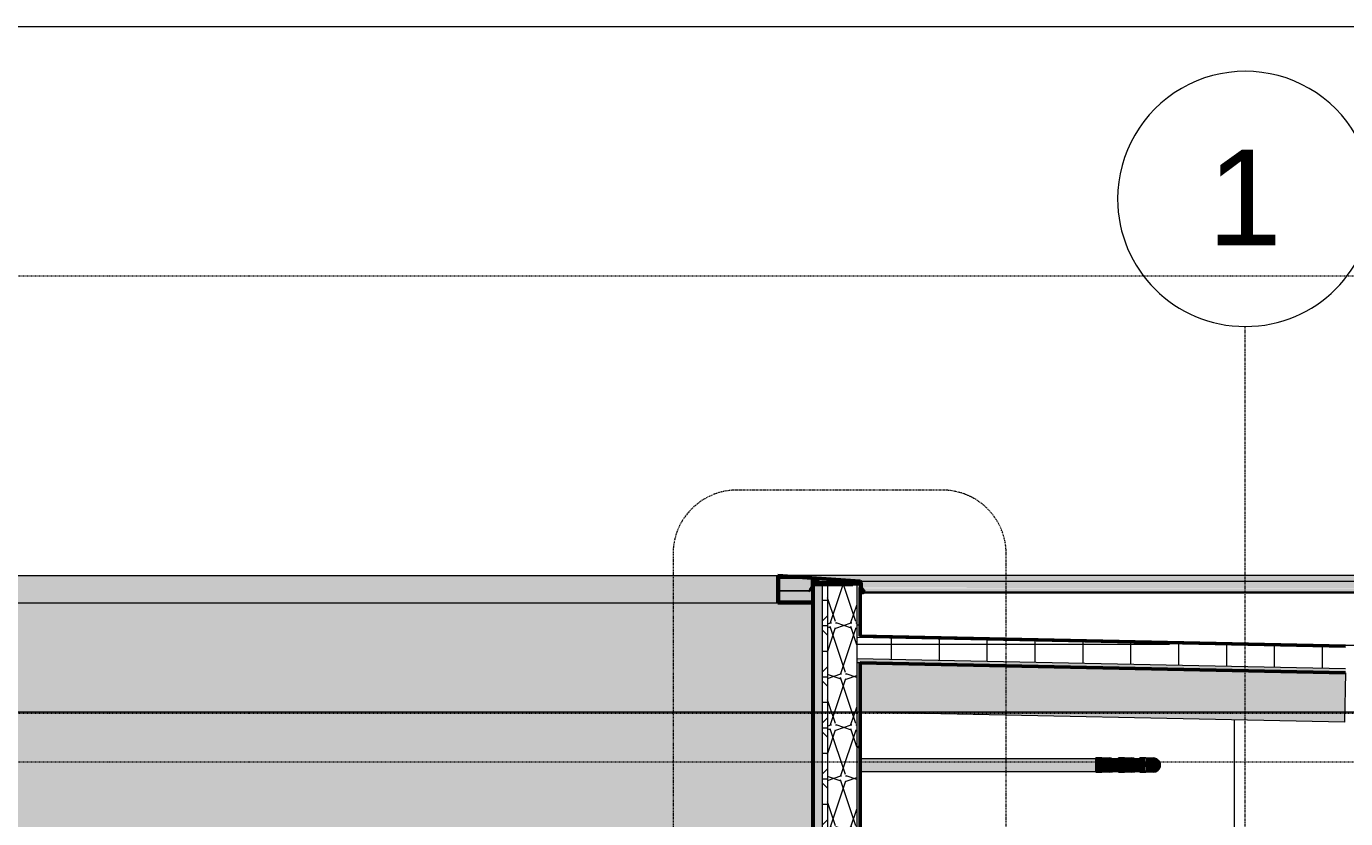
# Model space of a CAD drawing. Header units: inches. Extents: x 1814 to 6957, y -360 to 681.
# Drawn here: x 3252.2 to 3500.2, y 377.9 to 527 of the extents above; entities that cross this region are included whole.
import ezdxf

# ---------------------------------------------------------------- set-up
doc = ezdxf.new("R2010")
doc.units = ezdxf.units.IN
doc.header["$MEASUREMENT"] = 0
for name, pattern in [('Aligning Line 1_8_', [0.25, 0.125, -0.125]), ('Dash Dot 3_16_', [0.3124999999999999, 0.1874999999999999, -0.06249999999999999, 0, -0.06249999999999999]), ('Grid Line 1_2_', [0.8749999999999999, 0.4999999999999999, -0.125, 0.125, -0.125])]:
    doc.linetypes.add(name, pattern=pattern)
for name, color, linetype, lineweight in [('0-1', 7, 'Continuous', 5), ('0-5', 250, 'Continuous', 9), ('A-ANNO-SYMB-1', 150, 'Dash Dot 3_16_', 9), ('A-FLOR', 192, 'Continuous', 13), ('A-FLOR-7', 192, 'Continuous', 5), ('A-FLOR-8', 192, 'Continuous', 50), ('A-FLOR-LEVL-1', 51, 'Grid Line 1_2_', 9), ('A-FLOR-MCUT', 51, 'Continuous', 13), ('A-FLOR-PATT-2', 8, 'Continuous', 9), ('A-ROOF', 132, 'Continuous', 13), ('A-WALL', 113, 'Continuous', 13), ('A-WALL-4', 113, 'Continuous', 5), ('A-WALL-6', 113, 'Continuous', 50), ('A-WALL-PATT-2', 251, 'Continuous', 9), ('A-WALL-PATT-4', 111, 'Continuous', 9), ('G-ANNO-SYMB', 111, 'Aligning Line 1_8_', 9), ('G-ANNO-SYMB-1', 191, 'Aligning Line 1_8_', 9), ('G-ANNO-SYMB-2', 147, 'Aligning Line 1_8_', 9), ('P-PIPE-1', 8, 'Continuous', 5), ('P-PIPE-2', 252, 'Continuous', 9), ('P-PIPE-3', 250, 'Continuous', 9), ('P-PIPE-4', 94, 'Continuous', 9), ('S-BEAM-1', 41, 'Continuous', 9), ('S-BEAM-2', 250, 'Continuous', 9), ('S-GRID-1', 1, 'Grid Line 1_2_', 9), ('S-GRID-IDEN', 1, 'Continuous', 9)]:
    doc.layers.add(name, color=color, linetype=linetype, lineweight=lineweight)
doc.styles.add('Arial_1', font='arial.ttf', dxfattribs={"height": 17.99999999999998})

# ---------------------------------------------------------------- blocks, each defined once
blk = doc.blocks.new('CTR - 2nd Phase_rvt-1-SECTION _ CENTER LOOKING WEST')
at = {"layer": 'A-FLOR-LEVL-1'}
blk.add_line((1814.206384803018, 397.999999999766), (4168.714459160598, 397.9999999997416), dxfattribs=at)
at = {"layer": 'G-ANNO-SYMB-1'}
for p, q in [((1910.882202717673, 526.9530956232815), (4071.986202717673, 526.9530956232815)), ((1910.882202717674, 388.5918981307708), (4071.986202717675, 388.5918981307708))]:
    blk.add_line(p, q, dxfattribs=at)
blk = doc.blocks.new('Elbow - PVC - Sch 40 - Standard-2079255-SECTION _ CENTER LOOKING WEST')
at = {"layer": 'P-PIPE-2'}
for points in [[(3461.96029440664, 119.999999999963), (3462.624749999876, 119.999999999963), (3462.624749999876, 121.343999999963), (3461.468749999875, 121.3437777092368), (3461.468749999875, 119.999999999963)], [(3462.624749999876, 118.6559999999631), (3462.624749999876, 119.999999999963), (3461.468749999875, 119.999999999963), (3461.468749999875, 118.6559999999631)], [(3462.646847086788, 119.999999999963), (3462.761001835838, 120.4907890784236), (3462.852963081167, 120.6940261038833), (3463.160310697226, 121.0352656151309), (3463.381257603408, 121.1874999999632), (3463.551394840224, 121.2982043104955), (3463.573206910975, 121.3373714399631), (3462.624749999876, 121.2982043104955), (3462.640826632502, 120.094774115142)], [(3462.624749999876, 118.6559999999631), (3463.406249999885, 118.6888839977191), (3463.425088233726, 118.7102393027742), (3463.572735935477, 118.7346889135498), (3463.244546740225, 118.9000977956409), (3462.948495764973, 119.1814732785704), (3462.803649645933, 119.4062499999632), (3462.695397284358, 119.6926523839062), (3462.646432620734, 119.9934754668283), (3462.624749999876, 118.9713639793994), (3462.624749999876, 118.6984198777888)]]:
    blk.add_hatch(color=256, dxfattribs=at).paths.add_polyline_path(points, flags=0)
h = blk.add_hatch(color=256, dxfattribs=at)
h.paths.add_polyline_path([(3463.999999999875, 118.6559999999631), (3464.347852796492, 118.7017956894295), (3464.69402610378, 118.8529630812426), (3465.035265615034, 119.1603106973018), (3465.187499999885, 119.3848833554666), (3465.303536918594, 119.6926523839017), (3465.34037616252, 120.0275257774617), (3465.298204310408, 120.3478527965805), (3465.147036918604, 120.6940261038574), (3464.839689302544, 121.0352656151166), (3464.593749999885, 121.1963503539009), (3464.307347615944, 121.3035369186799), (3463.890931483861, 121.3296408574216), (3463.652147203258, 121.2982043104955), (3463.305871381138, 121.1469582562855), (3462.964505181997, 120.8393905998258), (3462.803505757987, 120.5934026237307), (3462.696463081157, 120.3073476160202), (3462.657289055667, 119.9902086491361), (3462.701795689343, 119.6521472033449), (3462.852963081167, 119.3059738960442), (3463.160310697226, 118.9647343847945), (3463.406249999885, 118.8036496460173), (3463.692652383826, 118.6964630812431)], flags=0)
h.paths.add_polyline_path([(3463.999999999885, 118.8124999999633), (3463.692652383826, 118.852963081247), (3463.304528498747, 119.049648486048), (3463.100267360409, 119.2385606973116), (3462.971594832889, 119.4062499999632), (3462.852963081167, 119.6926523839062), (3462.824977248856, 120.094774115142), (3462.852963081167, 120.3073476160202), (3462.971594832893, 120.5937499999629), (3463.160310697226, 120.8396893026222), (3463.524707196863, 121.0774717445046), (3463.821029925307, 121.1639381426494), (3463.999999999885, 121.1874999999632), (3464.307347615944, 121.1470369186791), (3464.700641487722, 120.9463844435532), (3464.839689302542, 120.8396893026205), (3465.028405166879, 120.5937499999609), (3465.163938142562, 120.178970074625), (3465.187499999885, 119.9999999999617), (3465.147036918604, 119.6926523839011), (3464.95035151379, 119.3045284988133), (3464.839689302544, 119.1603106973018), (3464.593749999886, 118.9715948329672), (3464.175702717673, 118.8356317015905), (3464.043467412791, 118.8182225934337)], flags=0)
at = {"layer": 'P-PIPE-3'}
for p, q in [((3462.624749999876, 121.343999999963), (3461.468749999875, 121.343999999963)), ((3461.468749999875, 119.999999999963), (3461.468749999875, 121.343999999963)), ((3461.468749999875, 118.655999999963), (3461.468749999875, 119.999999999963)), ((3461.468749999875, 118.6559999999631), (3462.624749999876, 118.6559999999631))]:
    blk.add_line(p, q, dxfattribs=at)
at = {"layer": 'P-PIPE-3', "flags": 128}
for points in [[(3462.624749999876, 121.343999999963), (3462.679745331715, 121.343999999963), (3462.734652682757, 121.343999999963), (3462.78938421295, 121.343999999963), (3462.843852363522, 121.343999999963), (3462.897969997051, 121.343999999963), (3462.951650536869, 121.343999999963), (3463.004808105563, 121.343999999963), (3463.057357662363, 121.343999999963), (3463.109215139187, 121.343999999963), (3463.160297575136, 121.343999999963), (3463.210523249208, 121.343999999963), (3463.259811811039, 121.343999999963), (3463.308084409445, 121.343999999963), (3463.355263818567, 121.343999999963), (3463.401274561412, 121.343999999963), (3463.44604303061, 121.343999999963), (3463.489497606157, 121.343999999963), (3463.531568770004, 121.343999999963), (3463.572189217264, 121.343999999963), (3463.611293963885, 121.343999999963), (3463.648820450615, 121.343999999963), (3463.684708643082, 121.343999999963), (3463.718901127831, 121.343999999963), (3463.751343204181, 121.343999999963), (3463.781982971732, 121.343999999963), (3463.810771413392, 121.343999999963), (3463.837662473794, 121.343999999963), (3463.862613132978, 121.343999999963), (3463.885583475213, 121.343999999963), (3463.906536752852, 121.343999999963), (3463.925439445119, 121.343999999963), (3463.942261311739, 121.343999999963), (3463.956975441313, 121.343999999963), (3463.969558294375, 121.343999999963), (3463.979989741042, 121.343999999963), (3463.988253093226, 121.343999999963), (3463.994335131326, 121.343999999963), (3463.998226125378, 121.343999999963), (3463.999919850622, 121.343999999963)], [(3463.999999999875, 121.343999999963), (3464.053745665022, 121.3429249433152), (3464.10740534857, 121.3397014932336), (3464.160893206471, 121.3343348065505), (3464.214123669566, 121.3268334688199), (3464.267011580464, 121.3172094805815), (3464.319472329794, 121.3054782381641), (3464.371421991546, 121.2916585090526), (3464.422777457344, 121.2757724018656), (3464.473456569397, 121.257845330986), (3464.523378251938, 121.2379059759026), (3464.572462640925, 121.2159862353304), (3464.620631211804, 121.1921211761781), (3464.667806905138, 121.1663489774496), (3464.713914249881, 121.1387108691651), (3464.758879484119, 121.1092510664015), (3464.802630673066, 121.0780166985596), (3464.845097824156, 121.0450577339641), (3464.886212999005, 121.0104268999283), (3464.925910422104, 120.9741795983985), (3464.964126586044, 120.9363738173256), (3465.000800353117, 120.8970700378938), (3465.035873053116, 120.8563311377658), (3465.069288577205, 120.8142222904919), (3465.100993467672, 120.7708108612442), (3465.130937003457, 120.7261662990497), (3465.15907128129, 120.6803600256836), (3465.185351292329, 120.6334653214125), (3465.20973499416, 120.5855572077587), (3465.232183378065, 120.5367123274848), (3465.252660531415, 120.4870088219795), (3465.271133695135, 120.4365262062486), (3465.287573316104, 120.3853452417082), (3465.301953094434, 120.3335478069834), (3465.314250025548, 120.2812167669209), (3465.32444443698, 120.2284358400207), (3465.332520019845, 120.175289464507), (3465.338463854934, 120.1218626632432), (3465.342266433379, 120.0682409077136), (3465.343921671864, 120.0145099812892), (3465.343999999875, 119.999999999963)], [(3465.343999999875, 119.999999999963), (3465.342924943228, 119.9462543348159), (3465.339701493146, 119.8925946512683), (3465.334334806463, 119.8391067933663), (3465.326833468732, 119.7858763302734), (3465.317209480495, 119.7329884193742), (3465.305478238077, 119.6805276700446), (3465.291658508966, 119.6285780082926), (3465.275772401778, 119.5772225424947), (3465.257845330898, 119.5265434304414), (3465.237905975815, 119.4766217479), (3465.215986235243, 119.4275373589141), (3465.19212117609, 119.3793687880353), (3465.166348977362, 119.332193094701), (3465.138710869078, 119.2860857499575), (3465.109251066314, 119.2411205157198), (3465.078016698472, 119.1973693267719), (3465.045057733877, 119.1549021756818), (3465.010426899841, 119.1137870008335), (3464.974179598311, 119.0740895777346), (3464.936373817238, 119.035873413794), (3464.897070037806, 118.9991996467221), (3464.856331137678, 118.9641269467229), (3464.814222290404, 118.9307114226337), (3464.770810861157, 118.8990065321666), (3464.726166298963, 118.8690629963812), (3464.680360025596, 118.8409287185476), (3464.633465321326, 118.8146487075094), (3464.585557207672, 118.7902650056776), (3464.536712327398, 118.7678166217738), (3464.487008821892, 118.747339468423), (3464.436526206161, 118.7288663047029), (3464.385345241621, 118.7124266837343), (3464.333547806896, 118.698046905404), (3464.281216766834, 118.68574997429), (3464.228435839933, 118.6755555628583), (3464.17528946442, 118.667479979993), (3464.121862663156, 118.6615361449046), (3464.068240907627, 118.6577335664599), (3464.014509981202, 118.6560783279738), (3463.999999999875, 118.6559999999631)], [(3463.999999999875, 118.6559999999631), (3463.998899946561, 118.6559999999631), (3463.995601546469, 118.6559999999631), (3463.990110076334, 118.6559999999631), (3463.982434321337, 118.6559999999631), (3463.972586561051, 118.6559999999631), (3463.960582549791, 118.6559999999631), (3463.946441491412, 118.6559999999631), (3463.930186008594, 118.6559999999631), (3463.911842106639, 118.6559999999631), (3463.891439131878, 118.6559999999631), (3463.869009724719, 118.6559999999631), (3463.844589767428, 118.6559999999631), (3463.818218326727, 118.6559999999631), (3463.789937591297, 118.6559999999631), (3463.75979280428, 118.6559999999631), (3463.727832190906, 118.6559999999631), (3463.694106881338, 118.6559999999631), (3463.658670828876, 118.6559999999631), (3463.621580723647, 118.6559999999631), (3463.582895901905, 118.6559999999631), (3463.542678251114, 118.6559999999631), (3463.500992110935, 118.6559999999631), (3463.4579041703, 118.6559999999631), (3463.413483360722, 118.6559999999631), (3463.36780074602, 118.6559999999631), (3463.320929408635, 118.6559999999631), (3463.272944332706, 118.6559999999631), (3463.223922284118, 118.6559999999631), (3463.173941687692, 118.6559999999631), (3463.123082501719, 118.6559999999631), (3463.07142609005, 118.6559999999631), (3463.019055091922, 118.6559999999631), (3462.96605328976, 118.6559999999631), (3462.912505475143, 118.6559999999631), (3462.858497313149, 118.6559999999631), (3462.804115205318, 118.6559999999631), (3462.74944615142, 118.6559999999631), (3462.694577610281, 118.6559999999631), (3462.63959735986, 118.6559999999631), (3462.624749999876, 118.6559999999631)]]:
    blk.add_lwpolyline(points, dxfattribs=at)
at = {"layer": 'P-PIPE-3'}
for radius, start, end in [(1.343999999999994, 359.9999999999991, 180.0000000000006), (1.343999999999596, 180, 359.9999999999984)]:
    blk.add_arc((3463.999999999875, 119.999999999963), radius, start, end, dxfattribs=at)
blk = doc.blocks.new('Dimension Lumber - 2x10-V17-SECTION _ CENTER LOOKING WEST')
at = {"layer": 'S-BEAM-1'}
blk.add_hatch(color=256, dxfattribs=at).paths.add_polyline_path([(3499.972191935569, 396.0906013553507), (3500.164858462122, 405.3385946300815), (3408.923736679417, 407.2394513338928), (3408.923736679418, 397.9874441731876), (3497.942952717674, 396.1328771723901)], flags=0)
at = {"layer": 'S-BEAM-2'}
for p, q in [((3500.164858462122, 405.3385946300862), (3499.972191935565, 396.0906013553512)), ((3499.972191935565, 396.0906013553512), (3408.923736679419, 397.987444173188))]:
    blk.add_line(p, q, dxfattribs=at)
blk = doc.blocks.new('CTR - 1st Phase - Common Walls_rvt-1-SECTION _ CENTER LOOKING WEST')
at = {"layer": 'P-PIPE-1'}
for points in [[(3430.408452717673, 387.9999999999631), (3453.226109312754, 387.9999999999631), (3453.226109312754, 389.1874999999636), (3408.923736679417, 389.1470369186815), (3408.923736679417, 387.9999999999631), (3426.187546467673, 387.9999999999631)], [(3408.923736679417, 386.8124999999633), (3453.226109312754, 386.8529630812474), (3453.226109312754, 387.9999999999631), (3408.923736679417, 387.9999999999631), (3408.923736679417, 386.8143969517582)], [(3456.372475957273, 386.812499999963), (3457.468749999874, 386.8529630812474), (3457.436941191362, 387.9999999999631), (3457.101359312755, 387.9999999999631), (3457.013464747498, 387.550511526455), (3456.904396231484, 387.3059738960695), (3456.597048615423, 386.9647343848102), (3456.37258927014, 386.8125469356897)], [(3460.615116644393, 386.8124999999633), (3461.468749999875, 386.8529630812474), (3461.468749999875, 387.9999999999631), (3461.343999999875, 387.9999999999631), (3461.256105434617, 387.5505115264543), (3461.147036918602, 387.3059738960688), (3460.839689302542, 386.9647343848092), (3460.61520487748, 386.812536547305)]]:
    blk.add_hatch(color=256, dxfattribs=at).paths.add_polyline_path(points, flags=0)
h = blk.add_hatch(color=256, dxfattribs=at)
h.paths.add_polyline_path([(3457.468749999874, 387.9999999999631), (3457.468749999874, 389.1874999999632), (3456.451385416661, 389.1470369186815), (3456.792624927915, 388.8396893026223), (3456.953709666697, 388.593749999963), (3457.060913694325, 388.3072149724845), (3457.101359312755, 387.9999999999631), (3457.436941191362, 387.9999999999631)], flags=0)
h.paths.add_polyline_path([(3454.725342355671, 388.8908486796293), (3454.977127978731, 389.1266401188469), (3454.72895414577, 388.8942634264992)], flags=0)
h = blk.add_hatch(color=256, dxfattribs=at)
h.paths.add_polyline_path([(3461.468749999875, 387.9999999999631), (3461.468749999875, 389.1874999999636), (3460.694026103781, 389.1470369186815), (3461.035265615035, 388.8396893026226), (3461.196350353816, 388.593749999963), (3461.303536918593, 388.3073476160227), (3461.343999999875, 387.9999999999631)], flags=0)
h.paths.add_polyline_path([(3458.624749999874, 387.9999999999631), (3458.646847086787, 387.9999999999631), (3458.624749999874, 388.1398858773469)], flags=0)
h.paths.add_polyline_path([(3458.646847086787, 387.9999999999631), (3458.655999999874, 387.9999999999631), (3458.655999999874, 388.0579426275585)], flags=0)
h.paths.add_polyline_path([(3458.967983042789, 388.8908486796293), (3459.21976866585, 389.1266401188469), (3458.97159483289, 388.8942634265002)], flags=0)
at = {"layer": 'P-PIPE-2'}
for points in [[(3455.757915739708, 386.8125732549584), (3456.065132327195, 386.8531392870183), (3456.429359312755, 387.0316381697691), (3456.679069338824, 387.2672021851383), (3456.785850208863, 387.4064569683286), (3456.921297455441, 387.8210299252909), (3456.944859312764, 387.9999999999631), (3456.880792274885, 388.3643326081664), (3456.707710826669, 388.6954715011115), (3456.596821692134, 388.8398634269851), (3456.350770483566, 389.0285455146053), (3456.064250133229, 389.1470970569605), (3455.713891899839, 389.1817774064863), (3455.358887641689, 389.1092920992336), (3455.085359312754, 388.968361830138), (3454.917410842757, 388.839351549157), (3454.728792155125, 388.5933589199467), (3454.610199995826, 388.3064179092357), (3454.58659500862, 387.8728797693431), (3454.610582364555, 387.6922021017735), (3454.729303722574, 387.405794422601), (3454.917670010106, 387.1603106973042), (3455.164543869325, 386.9712077269659), (3455.57838923816, 386.8360618572771), (3455.757349665371, 386.8125732791968)], [(3460.000477536709, 386.8125628688782), (3460.307699498798, 386.8531088358949), (3460.671999999874, 387.0316381697694), (3460.921710025944, 387.267202185138), (3461.028460439452, 387.4063834397624), (3461.16393814256, 387.8210299252926), (3461.187499999884, 387.9999999999631), (3461.123432962004, 388.3643326081657), (3460.950351513789, 388.6954715011101), (3460.839525544029, 388.8398149589482), (3460.593484730775, 389.0285150450189), (3460.306969761801, 389.147086664122), (3459.954796467673, 389.1815488420467), (3459.601528328808, 389.1092920992343), (3459.327999999874, 388.968361830139), (3459.160051529876, 388.8393515491563), (3458.971432842243, 388.5933589199467), (3458.852851072849, 388.3064968283912), (3458.829235695739, 387.8728797693427), (3458.853223051674, 387.6922021017732), (3458.971944409694, 387.4057944226007), (3459.160310697225, 387.1603106973039), (3459.407184556444, 386.9712077269655), (3459.692652383826, 386.8529630812474), (3459.999991720295, 386.8125628896798)], [(3463.999999999886, 386.8124999999633), (3464.307347615945, 386.852963081244), (3464.671999999876, 387.0316381697697), (3464.921710025946, 387.267202185138), (3465.02840516688, 387.4062499999642), (3465.163938142562, 387.8210299252902), (3465.187499999885, 387.9999999999603), (3465.123432962006, 388.3643326081664), (3464.95035151379, 388.6954715011115), (3464.839689302545, 388.8396893026209), (3464.593749999885, 389.0284051669565), (3464.175702717673, 389.1643682983325), (3463.956532586959, 389.1817774064866), (3463.60152832881, 389.1092920992339), (3463.327999999876, 388.9683618301393), (3463.060675928014, 388.7098427433669), (3462.971432842245, 388.5933589199467), (3462.852963081167, 388.3073476160203), (3462.82923569574, 387.8728797693434), (3462.853223051676, 387.6922021017735), (3462.971944409696, 387.4057944226007), (3463.160310697227, 387.1603106973042), (3463.407184556447, 386.9712077269652), (3463.692652383827, 386.8529630812474)]]:
    blk.add_hatch(color=256, dxfattribs=at).paths.add_polyline_path(points, flags=0)
at = {"layer": 'A-FLOR-LEVL-1'}
blk.add_line((1814.206384803018, 397.9999999997659), (4168.714459160598, 397.9999999997415), dxfattribs=at)
at = {"layer": 'G-ANNO-SYMB-2'}
for p, q in [((1910.882202717673, 526.9530956232813), (4071.986202717674, 526.9530956232813)), ((1910.882202717673, 526.9530956232815), (4071.986202717674, 526.9530956232815)), ((1910.956384803029, 526.9530956232861), (4071.964459160598, 526.9530956232861)), ((1910.882202717673, 479.9999999999998), (4071.986202717674, 479.9999999999998))]:
    blk.add_line(p, q, dxfattribs=at)
at = {"layer": 'P-PIPE-3'}
for p, q in [((3453.226109312754, 389.1874999999636), (3408.923736679418, 389.1874999999636)), ((3408.923736679418, 386.8124999999633), (3453.226109312754, 386.8124999999633)), ((3457.468749999874, 389.1874999999632), (3456.372475957274, 389.1874999999632)), ((3456.372475957273, 386.812499999963), (3457.468749999874, 386.812499999963)), ((3461.468749999875, 389.1874999999636), (3460.615116644392, 389.1874999999636)), ((3460.615116644393, 386.8124999999633), (3461.468749999875, 386.8124999999633))]:
    blk.add_line(p, q, dxfattribs=at)
at = {"layer": 'P-PIPE-4'}
for centre, radius, start, end in [((3455.757359312765, 387.9999999999615), 1.187499999999545, 0, 180), ((3455.757359312765, 387.9999999999615), 1.1875, 180, 0), ((3459.999999999884, 387.9999999999616), 1.1875, 0, 180), ((3459.999999999884, 387.9999999999616), 1.187499999999545, 180, 0), ((3463.999999999886, 387.9999999999616), 1.1875, 0, 180), ((3463.999999999886, 387.9999999999616), 1.187499999999545, 180, 0)]:
    blk.add_arc(centre, radius, start, end, dxfattribs=at)
at = {"layer": '0-5'}
for name, p in [('Dimension Lumber - 2x10-V17-SECTION _ CENTER LOOKING WEST', (0, 0)), ('Elbow - PVC - Sch 40 - Standard-2079255-SECTION _ CENTER LOOKING WEST', (-8.242640687121137, 268.0000000000001)), ('Elbow - PVC - Sch 40 - Standard-2079255-SECTION _ CENTER LOOKING WEST', (-4.000000000001818, 268.0000000000001)), ('Elbow - PVC - Sch 40 - Standard-2079255-SECTION _ CENTER LOOKING WEST', (0, 267.9999999999999))]:
    blk.add_blockref(name, p, dxfattribs=at)
blk = doc.blocks.new('CTR - 1st Phase -Stairs _ Elevators_rvt-1-SECTION _ CENTER LOOKING WEST')
at = {"layer": 'A-FLOR-LEVL-1'}
blk.add_line((1814.206384803018, 397.9999999997659), (4168.714459160598, 397.9999999997415), dxfattribs=at)
at = {"layer": 'G-ANNO-SYMB-2'}
blk.add_line((1910.956384803029, 526.9530956232861), (4071.964459160598, 526.9530956232861), dxfattribs=at)
blk = doc.blocks.new('Basic Wall _ EXT - FIBER CEMENT - SMALL - ___-2145932-SECTION _ CENTER LOOKING WEST')
at = {"layer": 'A-WALL'}
h = blk.add_hatch(color=256, dxfattribs=at)
h.paths.add_polyline_path([(3399.928651001029, 418.5387564382257), (3400.044830429418, 418.5387564382257), (3400.044830429418, 418.6174965956729), (3393.563509258089, 418.6174965956729), (3393.563509258044, 423.5790253750888), (3408.993968448039, 422.4837115975494), (3409.04758347451, 422.405909432474), (3409.06690898509, 422.3545258243984), (3409.072885540418, 421.4394537719995), (3409.145649142608, 421.4394571804567), (3409.103341393437, 422.4660916649274), (3409.025645168353, 422.5502920159624), (3408.918164089236, 422.6032249392696), (3393.484769100642, 423.6633598175063), (3393.484769100642, 418.5387564382257), (3399.586780228438, 418.5387564382257)], flags=0)
h.paths.add_polyline_path([(3409.348575353951, 420.415429572805), (3409.584356567765, 420.5260609181329), (3409.657767744971, 420.5719520894736), (3409.18556900021, 421.3039310445216), (3409.119402026264, 421.261246809063), (3409.539662933975, 420.5909811719397), (3409.35692117481, 420.4267039740189), (3409.350654934696, 420.4182388863703)], flags=0)
h.paths.add_polyline_path([(3409.348575353951, 420.415429572805), (3409.226180325719, 420.5275111452032), (3408.987906365977, 420.6428280785427), (3408.987906365977, 420.5553511702152), (3409.334600015836, 420.4182389883972)], flags=0)
h.paths.add_polyline_path([(3409.353882919967, 420.5909811719397), (3409.42106843384, 420.6320435530264), (3409.031894205835, 421.2612468091752), (3408.982664929695, 421.1983612306429), (3409.35058123357, 420.5963833305905)], flags=0)
h.paths.add_polyline_path([(3399.586780228438, 420.7941464301211), (3399.961834296726, 421.4753881862274), (3399.928651001029, 421.4959321649663), (3399.519831967313, 420.8355945028162)], flags=0)
h.paths.add_polyline_path([(3408.923736679417, 421.393675057416), (3408.998570586892, 421.3936784157045), (3408.959874476272, 421.9221608324237), (3408.870781934467, 422.0281185597154), (3408.668034452474, 422.0787401573575), (3407.577441465337, 422.0787401573575), (3407.577441465335, 421.9999999998506), (3408.923736679417, 421.9999999998506), (3408.923736679417, 421.4394534921106)], flags=0)
h.paths.add_polyline_path([(3401.43208554171, 422.0411138085732), (3401.538832523562, 421.9999999998506), (3401.55957067986, 422.0558783027012), (3401.458573512343, 422.0441814719455)], flags=0)
h.paths.add_polyline_path([(3399.966090271919, 421.6275297957884), (3400.044830429413, 421.6275297957884), (3400.048736679417, 422.8679948151389), (3400.158870964184, 423.0155701361841), (3400.327820374251, 422.9916990652104), (3401.44738019353, 422.0588811273507), (3401.48345570377, 422.1007889195803), (3400.3278203743, 423.0586323298864), (3400.102245572892, 423.074146445448), (3399.966090271919, 422.861905699165), (3399.966090271919, 421.9997940375063)], flags=0)
h.paths.add_polyline_path([(3408.298736679418, 422.1562060842149), (3408.446810121329, 422.1562060842149), (3408.446810121329, 422.2349462416587), (3407.373283423437, 422.2429761338503), (3407.373283423438, 422.365145114025), (3408.809679409378, 422.3545258243984), (3408.853962512276, 422.2456782642514), (3408.918164089236, 422.2744115272504), (3408.845562375934, 422.465927899912), (3407.294543266012, 422.4143501840651), (3407.294543266012, 422.1562060842149), (3407.654940805853, 422.1562060842149)], flags=0)
for p, q in [((3400.044830429418, 421.627529795759), (3400.044830429413, 421.9999999998464)), ((3407.577441465337, 421.9999999998464), (3408.298736679419, 421.9999999997764)), ((3408.298736679419, 421.9999999997764), (3408.748570586928, 421.9999999997327)), ((3408.919830429418, 421.828740157213), (3408.91983042942, 421.3936748821087)), ((3400.044830429418, 418.5387564382254), (3400.044830429418, 418.6174965956724))]:
    blk.add_line(p, q, dxfattribs=at)
at = {"layer": 'A-WALL-6'}
for p, q in [((3408.925811264142, 422.6026996474039), (3393.484769100643, 423.663359817502)), ((3393.484769100643, 423.663359817502), (3393.484769100643, 418.5387564382254)), ((3393.563509258089, 418.6174965956724), (3393.563509258089, 423.5790253750849)), ((3393.563509258089, 423.5790253750849), (3408.918164089236, 422.5242992346718)), ((3399.96609027192, 422.8619056992741), (3399.96609027192, 421.6275297957876)), ((3400.044830429413, 421.9999999998464), (3400.0448304294, 422.8619056991608)), ((3400.327820374252, 422.9916990652094), (3401.43208554173, 422.0411138085938)), ((3401.483455703776, 422.1007889195764), (3400.379190536316, 423.0513741762137)), ((3402.47204961001, 422.0402573965158), (3401.646555968172, 422.0402573965159)), ((3401.646555968141, 421.9615172390406), (3402.47204961001, 421.9615172390406)), ((3402.47204961001, 421.9615172390406), (3402.47204961001, 422.0402573965158)), ((3408.856505003219, 422.4660916649235), (3407.294543266014, 422.4427156806713)), ((3407.294543266014, 422.4427156806713), (3407.294543266014, 422.1562060842147)), ((3407.294543266014, 422.1562060842147), (3408.44681012133, 422.1562060842147)), ((3407.373283423438, 422.3651451140249), (3408.799397901499, 422.3864880374636)), ((3407.373283423438, 422.2349462416582), (3407.373283423438, 422.3651451140249)), ((3408.44681012133, 422.2349462416582), (3407.373283423438, 422.2349462416582)), ((3408.748570586892, 422.0787401573571), (3407.577441465337, 422.0787401573571)), ((3407.577441465337, 422.0787401573571), (3407.577441465337, 421.9999999998464)), ((3408.44681012133, 422.1562060842147), (3408.44681012133, 422.2349462416582)), ((3408.799397901499, 422.3864880374636), (3408.845562375936, 422.2429761338495)), ((3408.845562375936, 422.2429761338495), (3408.920519828515, 422.2670882200414)), ((3408.920519828515, 422.2670882200414), (3408.856505003219, 422.4660916649235)), ((3408.998570586892, 421.3936748821128), (3408.998570586892, 421.8287401573569)), ((3409.066908985093, 422.3545258243974), (3409.066908985055, 421.4394534921096)), ((3409.14564914261, 421.4394534920366), (3409.14564914257, 422.3545258243994)), ((3399.92865100103, 421.4959321649654), (3399.519831967314, 420.8355945028151)), ((3399.519831967314, 420.8355945028151), (3399.586780228439, 420.7941464301203)), ((3399.586780228439, 420.7941464301203), (3399.995599262183, 421.4544840922275)), ((3408.987906365979, 420.6428280785419), (3408.953604666724, 420.5719520894696)), ((3408.953604666724, 420.5719520894696), (3409.226180325712, 420.4400342368585)), ((3408.968071066733, 421.2222394412228), (3409.353882919968, 420.5909811719388)), ((3409.260482024974, 420.5109102259465), (3408.987906365979, 420.6428280785419)), ((3409.42106843384, 420.6320435530263), (3409.035256580601, 421.2633018223175)), ((3409.119402026265, 421.2612468091742), (3409.548304657743, 420.5963833305895)), ((3409.657767744972, 420.5719520894696), (3409.18556900021, 421.3039310444995)), ((3409.353882919968, 420.5909811719388), (3409.42106843384, 420.6320435530263)), ((3409.548304657743, 420.5963833305895), (3409.425868822001, 420.5198456133429)), ((3409.467607029474, 420.4530778483994), (3409.657767744972, 420.5719520894696)), ((3393.484769100643, 418.5387564382254), (3400.044830429418, 418.5387564382254)), ((3400.044830429418, 418.6174965956724), (3393.563509258089, 418.6174965956724))]:
    blk.add_line(p, q, dxfattribs=at)
for centre, radius, start, end in [((3399.71609027192, 421.6275297957876), 0.25, 328.2381001491386, 0), ((3400.21609027192, 422.8619056992741), 0.2499999999997985, 49.27712310250891, 180), ((3399.716090271936, 421.627529795759), 0.3287401574805695, 328.2381001477594, 0), ((3400.21609027192, 422.8619056991608), 0.1712598425197029, 49.27712310548937, 180), ((3401.646555968141, 422.2902573963805), 0.3287401574800638, 229.2771231024813, 269.9999999999996), ((3401.646555968172, 422.2902573965159), 0.2499999999999716, 229.2771231026471, 270.0000000000973), ((3408.748570586892, 421.8287401573569), 0.25, 0, 90), ((3408.748570586928, 421.828740157213), 0.1712598425192482, 0, 90), ((3408.895649142562, 422.3545258243974), 0.1712598425193086, 0, 82.44565111817981), ((3408.89564914257, 422.3545258243994), 0.25, 0, 83.07046996905497), ((3409.248570586901, 421.3936748821087), 0.3287401574798423, 180, 211.4324012802723), ((3409.248570586892, 421.3936748821128), 0.2500000000000414, 180, 211.4324012802025), ((3409.395649142535, 421.4394534921096), 0.3287401574798423, 180, 212.82601354191), ((3409.395649142569, 421.4394534920366), 0.2499999999999024, 180, 212.8260135431113), ((3409.335088220824, 420.6650655022021), 0.2499999999994783, 244.174510868135, 302.0105382640252), ((3409.335088220799, 420.6650655021506), 0.1712598425198593, 244.1745108720728, 302.0105382673244)]:
    blk.add_arc(centre, radius, start, end, dxfattribs=at)
blk = doc.blocks.new('Basic Wall _ EXT - FIBER CEMENT - SMALL - ___-2145933-SECTION _ CENTER LOOKING WEST')
at = {"layer": 'A-WALL'}
for points in [[(2729.738015217672, 418.5387564382262), (3393.484769100642, 418.5387564382262), (3393.484769100642, 423.663359817503), (2061.359769101038, 423.663359817503), (2061.359769101038, 418.5387564382262), (2725.517108967672, 418.5387564382262)], [(3399.966090271919, 422.861905699275), (3400.022729573879, 423.01757331525), (3400.116677911119, 423.0891446331079), (3400.083977192839, 423.1115961740178), (3393.563509258089, 423.0741464454482), (3393.563509258089, 422.861905699275), (3398.751655842673, 422.8619628598404)], [(3399.961834296726, 421.6275297957886), (3399.966090271919, 421.6275297957886), (3399.966090271846, 422.8619056991615), (3393.563509258089, 422.861905699275), (3393.563509258089, 421.6275297957886), (3398.751655842673, 421.6275297957886)], [(3396.441944827347, 421.4959321649665), (3399.949211277748, 421.5372269905111), (3399.949211277748, 421.6275297957886), (3393.563509258089, 421.6275297957886), (3393.563509258089, 421.4959321649665)], [(3400.327820374252, 422.0411138085734), (3401.414934090572, 422.0558783027014), (3400.291697433318, 422.9916990652105), (3400.128094624125, 422.9916990652105), (3400.044830429422, 422.8619056992747), (3400.048736679417, 422.0411138085734)], [(3409.06690898509, 422.3545258243985), (3408.973349489388, 422.494751527506), (3408.918164089236, 422.524299234678), (3401.025991825116, 422.4945878288535), (3401.059094927662, 422.4660916649275), (3408.866970725415, 422.4335567831872), (3408.920519828514, 422.3545258243985), (3409.062007465831, 422.3545258243985)], [(3407.193468342673, 422.1562060842157), (3407.294543266012, 422.1562060842157), (3407.294543266012, 422.4427156806723), (3401.086250077596, 422.4427156806723), (3401.483455703775, 422.1562060842157), (3405.083015217673, 422.1562060842157)], [(3409.06690898509, 421.4394534921108), (3409.024462650941, 422.3545258243985), (3408.892393164825, 422.3545258243985), (3408.918164089236, 422.2663304329698), (3408.748570586927, 422.2429761338505), (3408.446810121329, 422.2349462416589), (3408.446810121329, 422.1562060842151), (3401.43208554171, 422.1450099274738), (3401.483455703775, 422.0787401573584), (3408.845562375934, 422.0385648428973), (3408.92763243744, 421.9999999998508), (3408.998570586892, 421.8287401573576), (3408.998570586892, 421.4394534921108)], [(3402.472049610014, 421.9999999998508), (3407.577441465335, 421.9999999998508), (3407.566579444608, 422.0787401573584), (3401.553773281273, 422.0402573965164), (3401.567435905022, 421.9999999998508), (3401.64655596814, 422.0402573965164), (3402.472049610014, 422.0402573965164)], [(3407.381313315626, 422.2429761338505), (3408.837806073087, 422.2670882200421), (3408.799397901497, 422.3864880374646), (3407.373283423437, 422.3545258243985), (3407.373283423437, 422.2429761338505)], [(3399.519831967313, 420.8355945028164), (3399.928651001029, 421.4959321649665), (3393.563509258089, 421.4959321649665), (3393.563509258089, 420.8355945028164), (3396.641202717673, 420.8355945028164)], [(3409.036512561659, 421.2612468091754), (3409.097319123817, 421.3039310445218), (3408.998570586892, 421.4394534921108), (3408.998570586892, 421.3936784157046), (3408.923736679417, 421.3510715317339), (3408.968071066817, 421.2612468091754), (3409.035256580601, 421.2633018223181)], [(3409.299233787657, 420.5909811719399), (3409.35058123357, 420.5963833305906), (3408.923736679417, 421.2222394412238), (3408.953604666723, 420.6428280785429), (3409.035256580601, 420.6199120975047), (3409.119402026264, 420.5909811719399), (3409.260482024973, 420.5909811719399)], [(3408.953604666716, 420.5719520894738), (3408.953604666723, 420.6428280785429), (3408.923736679417, 420.6428280785429), (3408.923736679417, 420.5719520894738)], [(3408.953604666723, 420.4400342368752), (3409.199228924235, 420.4530778484037), (3408.923736679417, 420.5719520894738), (3408.923736679417, 420.4400342368752)], [(3409.362721832747, 420.5963833305906), (3409.548304657741, 420.5963833305906), (3409.119402026264, 421.2612468091754), (3409.060353049192, 421.222239441276), (3409.412364668568, 420.6267239937069)], [(3409.425868821949, 420.5198456134218), (3409.467607029473, 420.5963833305906), (3409.13435409119, 420.5719520894738), (3409.303921467673, 420.5198456134218), (3409.386733928741, 420.5198456134218)]]:
    blk.add_hatch(color=256, dxfattribs=at).paths.add_polyline_path(points, flags=0)
h = blk.add_hatch(color=256, dxfattribs=at)
h.paths.add_polyline_path([(3405.083015217673, 422.524299234678), (3408.918164089236, 422.524299234678), (3393.563509258043, 423.579025375089), (3393.563509258088, 423.1115961740178), (3400.250741581559, 423.0695228877639), (3400.418455939532, 423.01757331525), (3400.991477014057, 422.524299234678), (3401.848026345651, 422.524299234678)], flags=0)
h.paths.add_polyline_path([(3400.044830429422, 423.0329535046941), (3400.102245572892, 423.0741464454482), (3400.034969969467, 423.0329535046941)], flags=0)
for p, q in [((2061.35976910104, 423.6633598175025), (3393.484769100642, 423.6633598175026)), ((3400.21602503855, 423.1119056992752), (3393.556211814782, 423.1119056992752)), ((3400.991477014058, 422.5242992346774), (3408.918164089236, 422.5242992346776)), ((3401.059094927667, 422.466091664924), (3408.856505003217, 422.466091664924)), ((3401.086250077596, 422.4427156806718), (3407.294543266013, 422.4427156806718)), ((3401.419079316531, 422.1562060842153), (3407.294543266014, 422.1562060842153)), ((3401.432085541727, 422.0411138085944), (3401.491953439996, 422.0001405755369)), ((3401.464475454398, 422.0787401573577), (3407.577441465335, 422.0787401573577)), ((3407.370240266666, 422.24297613385), (3408.845562375934, 422.24297613385)), ((3393.563509258089, 420.8355945028157), (3399.519831967313, 420.8355945028157)), ((3393.563509258089, 420.794146430121), (3399.586780228437, 420.794146430121)), ((3408.923736679419, 420.6428280785424), (3408.987906365977, 420.6428280785424)), ((3408.923736679418, 420.4150655022032), (3409.303921467673, 420.4150655022032)), ((3409.095035192412, 420.5909811719394), (3409.353882919967, 420.5909811719394)), ((3409.226180325718, 420.4400342368747), (3409.285817257497, 420.4199688433741)), ((3409.362721832748, 420.5963833305901), (3409.548304657741, 420.5963833305901)), ((2061.35976910104, 418.538756438226), (3393.484769100642, 418.5387564382261))]:
    blk.add_line(p, q, dxfattribs=at)
at = {"layer": 'A-WALL', "flags": 128}
for points in [[(3399.966090271919, 421.6275297957882), (3399.961834296726, 421.5815964280553), (3399.949211277748, 421.5372269905109), (3399.928651001029, 421.495932164959)], [(3400.379190536314, 423.0513741762143), (3400.326459346606, 423.0862239271397), (3400.266673218176, 423.1067349572234), (3400.203653760238, 423.1115961740174), (3400.141429260743, 423.1004968420489), (3400.083977192839, 423.0741464454476), (3400.034969969467, 423.0342293367713), (3399.997540197827, 422.9832970709409), (3399.974080438933, 422.92460530644), (3399.966090271917, 422.8619056992747)], [(3399.995599262182, 421.4544840922281), (3400.022635216606, 421.5087851620485), (3400.039233989594, 421.5671292255911), (3400.044830429414, 421.6275297957596)], [(3401.646555968171, 422.0402573965165), (3401.587879471652, 422.0472407947046), (3401.532481065849, 422.0678008464666), (3401.483455703775, 422.1007889195769)], [(3408.998570586891, 421.8287401573576), (3408.990052043463, 421.8934449186332), (3408.965076937836, 421.9537401573575), (3408.925347282187, 422.0055168526542), (3408.87357058689, 422.0452465083036), (3408.813275348166, 422.0702216139298), (3408.74857058689, 422.0787401573576)], [(3409.145649142608, 422.3545258244001), (3409.138385719989, 422.4143501840004), (3409.117017510595, 422.470698306747), (3409.082786165112, 422.5202959508053), (3409.03768077737, 422.5602611269774), (3408.984322303321, 422.5882715635467), (3408.925811264141, 422.6026996474045)], [(3408.925311678464, 421.3338938712675), (3408.941572642385, 421.2761063778048), (3408.968071066817, 421.222239441276)], [(3409.035256580601, 421.2633018223179), (3409.015105084177, 421.3042664986004), (3409.002738961913, 421.3482126762636), (3408.998570586891, 421.3936748821134)], [(3409.066908985094, 421.4394534921103), (3409.072885540418, 421.3770535861562), (3409.090597896683, 421.3169225632798), (3409.119402026229, 421.2612468091521)], [(3409.185569000239, 421.3039310445181), (3409.163664063398, 421.3462712886752), (3409.150194187676, 421.3919996713416), (3409.145649142608, 421.4394534920373)], [(3409.386733928742, 420.5017784710832), (3409.344327437997, 420.494055062335), (3409.301335671131, 420.497164641379)], [(3409.348575353955, 420.4154295728156), (3409.410479081825, 420.4267039740918), (3409.467607029471, 420.4530778483996)]]:
    blk.add_lwpolyline(points, dxfattribs=at)
blk = doc.blocks.new('Basic Wall _ EXT - FIBER CEMENT - SMALL - ___-2145937-SECTION _ CENTER LOOKING WEST')
at = {"layer": 'A-WALL'}
for points in [[(3751.197327717673, 422.6026996474079), (3851.854309269978, 422.6032249392738), (3867.207646610458, 423.6633598175064), (3393.564740930583, 423.6578664749028), (3409.303921467673, 422.6026996474079), (3746.976421467673, 422.6026996474079)], [(3851.626824216596, 422.3545258244037), (3851.689687194092, 422.5202959508092), (3851.734792581834, 422.6026996474079), (3409.006654512612, 422.5602611271048), (3409.103341393437, 422.4660916649275), (3409.145649142608, 422.3545258244037), (3848.278171467674, 422.3545258244037)], [(3506.384765217673, 421.4394534920405), (3851.626824216596, 421.4394534920405), (3851.626824216596, 422.3545258244037), (3409.145649142608, 422.3545258244037), (3409.145649142608, 421.4394571804568), (3502.163858967673, 421.4394534920405)]]:
    blk.add_hatch(color=256, dxfattribs=at).paths.add_polyline_path(points, flags=0)
h = blk.add_hatch(color=256, dxfattribs=at)
h.paths.add_polyline_path([(3409.185569000209, 421.3039310446425), (3851.608809293402, 421.3462712887701), (3851.608809295806, 421.4394534920405), (3409.070320582206, 421.4038337533927), (3409.119402026228, 421.3039310446425)], flags=0)
h.paths.add_polyline_path([(3848.278171467674, 421.3461918205556), (3848.278171467674, 421.3463571142663), (3851.608809293402, 421.3462712887701)], flags=0)
h = blk.add_hatch(color=256, dxfattribs=at)
h.paths.add_polyline_path([(3506.384765217673, 420.5719520894738), (3851.130466178534, 420.59638333059), (3851.586904358967, 421.3039310445218), (3409.213104549225, 421.2612468090632), (3409.657767744971, 420.5719520894738), (3502.163858967673, 420.5719520894738)], flags=0)
h.paths.add_polyline_path([(3409.119402025923, 421.2612468090632), (3409.119402026263, 421.3039310445218), (3409.118338854901, 421.2633018223181)], flags=0)
h = blk.add_hatch(color=256, dxfattribs=at)
h.paths.add_polyline_path([(3409.348575353951, 420.4154295728052), (3409.216469320591, 420.4199688433748), (3409.303921467673, 420.4154295728052)], flags=0)
h.paths.add_polyline_path([(3409.348575353951, 420.4154295728052), (3409.348575353951, 420.4530778482843), (3409.345983369186, 420.4182389160578)], flags=0)
h = blk.add_hatch(color=256, dxfattribs=at)
h.paths.add_polyline_path([(3616.128327717673, 420.4530778484037), (3851.304866329733, 420.4530778484037), (3851.114705614234, 420.5719520894738), (3409.657767744971, 420.57195208947), (3409.548304657741, 420.4530778484037), (3611.907421467673, 420.4530778484037)], flags=0)
h.paths.add_polyline_path([(3409.313839919935, 420.4530778484037), (3409.406777491585, 420.4940550623355), (3409.386733928722, 420.5017784710835), (3409.303921467673, 420.4638280415338)], flags=0)
for p, q in [((3867.287704258563, 423.6633598175056), (3393.484769100643, 423.6633598175056)), ((3408.925811264142, 422.6026996474155), (3851.846662095063, 422.6026996474077)), ((3408.923736679418, 420.4150655022062), (3851.437320504179, 420.4150655022062)), ((3409.657767744971, 420.5719520894733), (3851.114705614234, 420.5719520894733))]:
    blk.add_line(p, q, dxfattribs=at)
blk = doc.blocks.new('Grid - Grid Head - Circle-50561-SECTION _ CENTER LOOKING WEST')
at = {"layer": 'S-GRID-IDEN'}
for radius, start, end in [(23.99999999999992, 359.9999999999994, 179.9999999999995), (23.99999999999986, 179.9999999999997, 359.9999999999992)]:
    blk.add_arc((3481.323736679804, 494.5000000001301), radius, start, end, dxfattribs=at)

msp = doc.modelspace()

# ---------------------------------------------------------------- hatches: boundary and pattern name
at = {"layer": 'A-FLOR'}
msp.add_hatch(color=256, dxfattribs=at).paths.add_polyline_path([(3500.173736679971, 405.3384096703323), (3500.164858462122, 406.0887573728486), (3408.298736679419, 408.0026349099886), (3408.309790125052, 407.2522418871089), (3500.164858462122, 405.338594630082)], flags=0)
at = {"layer": 'A-FLOR-7'}
msp.add_hatch(color=256, dxfattribs=at).paths.add_polyline_path([(3500.173736679971, 410.0894403713627), (3500.173736679971, 410.3394946012937), (3408.923736679417, 412.2405362856273), (3408.923736679417, 411.9904820380409), (3497.942952717674, 410.1359150372441)], flags=0)
at = {"layer": 'A-FLOR-PATT-2'}
h = msp.add_hatch(dxfattribs=at)
h.set_pattern_fill('FP_23', color=256, style=0, pattern_type=2)
h.set_pattern_definition([(0, (3261.815, 68.768), (0, 9), []), (90, (3261.815, 68.768), (-9, 5.51091059616309e-16), [])])
h.paths.add_polyline_path([(3500.173736679971, 406.0885724099766), (3500.173736679971, 410.0894403547459), (3408.298736679418, 411.9904820380409), (3408.298736679418, 408.0026349099886), (3500.164858462122, 406.0887573728486)], flags=0)
at = {"layer": 'A-WALL-4'}
for points in [[(3400.048736679417, 350.4999999999491), (3400.298736679418, 350.5295320294697), (3400.298736679418, 421.9999999998506), (3400.048736679417, 421.9935061377063), (3400.048736679417, 350.5295320294697)], [(3401.798736679418, 350.4999999999491), (3401.798736679418, 421.9999999998506), (3400.298736679418, 421.9999999998506), (3400.298736679418, 350.4999999999491)]]:
    msp.add_hatch(color=256, dxfattribs=at).paths.add_polyline_path(points, flags=0)
at = {"layer": 'A-WALL-PATT-2'}
h = msp.add_hatch(dxfattribs=at)
h.set_pattern_fill('FP_8', color=256, style=0, pattern_type=2)
h.set_pattern_definition([(0, (3407.477, 140.604), (-38.4, 76.8), [0.392, -38.007]), (0, (3407.477, 140.996), (-38.4, 76.8), [0.392, -38.007]), (0, (3407.477, 150.204), (-38.4, 76.8), [0.392, -38.007]), (0, (3407.477, 150.596), (-38.4, 76.8), [0.392, -38.007]), (0, (3407.477, 159.804), (-38.4, 76.8), [0.392, -38.007]), (0, (3407.477, 160.196), (-38.4, 76.8), [0.392, -38.007]), (0, (3407.477, 169.404), (-38.4, 76.8), [0.392, -38.007]), (0, (3407.477, 169.796), (-38.4, 76.8), [0.392, -38.007]), (0, (3407.477, 179.004), (-38.4, 76.8), [0.392, -38.007]), (0, (3407.477, 179.396), (-38.4, 76.8), [0.392, -38.007]), (0, (3407.477, 188.604), (-38.4, 76.8), [0.392, -38.007]), (0, (3407.477, 188.996), (-38.4, 76.8), [0.392, -38.007]), (0, (3407.477, 198.204), (-38.4, 76.8), [0.392, -38.007]), (0, (3407.477, 198.596), (-38.4, 76.8), [0.392, -38.007]), (0, (3407.477, 207.804), (-38.4, 76.8), [0.392, -38.007]), (0, (3407.477, 208.196), (-38.4, 76.8), [0.392, -38.007]), (0, (3442.377, 140.604), (-38.4, 76.8), [0.392, -38.007]), (0, (3442.377, 140.996), (-38.4, 76.8), [0.392, -38.007]), (0, (3442.377, 150.204), (-38.4, 76.8), [0.392, -38.007]), (0, (3442.377, 150.596), (-38.4, 76.8), [0.392, -38.007]), (0, (3442.377, 159.804), (-38.4, 76.8), [0.392, -38.007]), (0, (3442.377, 160.196), (-38.4, 76.8), [0.392, -38.007]), (0, (3442.377, 169.404), (-38.4, 76.8), [0.392, -38.007]), (0, (3442.377, 169.796), (-38.4, 76.8), [0.392, -38.007]), (0, (3442.377, 179.004), (-38.4, 76.8), [0.392, -38.007]), (0, (3442.377, 179.396), (-38.4, 76.8), [0.392, -38.007]), (0, (3442.377, 188.604), (-38.4, 76.8), [0.392, -38.007]), (0, (3442.377, 188.996), (-38.4, 76.8), [0.392, -38.007]), (0, (3442.377, 198.204), (-38.4, 76.8), [0.392, -38.007]), (0, (3442.377, 198.596), (-38.4, 76.8), [0.392, -38.007]), (0, (3442.377, 207.804), (-38.4, 76.8), [0.392, -38.007]), (0, (3442.377, 208.196), (-38.4, 76.8), [0.392, -38.007]), (90, (3405.736, 136), (-38.4, 2.351321854362918e-15), [76.8, 0, 0, 0]), (90, (3406.111, 136), (-38.4, 2.351321854362918e-15), [76.8, 0, 0, 0]), (90, (3407.477, 140.604), (-38.4, 2.351321854362918e-15), [0.392, -76.407]), (90, (3407.477, 150.204), (-38.4, 2.351321854362918e-15), [0.392, -76.407]), (90, (3407.477, 159.804), (-38.4, 2.351321854362918e-15), [0.392, -76.407]), (90, (3407.477, 169.404), (-38.4, 2.351321854362918e-15), [0.392, -76.407]), (90, (3407.477, 179.004), (-38.4, 2.351321854362918e-15), [0.392, -76.407]), (90, (3407.477, 188.604), (-38.4, 2.351321854362918e-15), [0.393, -76.408]), (90, (3407.477, 198.204), (-38.4, 2.351321854362918e-15), [0.392, -76.407]), (90, (3407.477, 207.804), (-38.4, 2.351321854362918e-15), [0.392, -76.407]), (90, (3407.87, 140.604), (-38.4, 2.351321854362918e-15), [0.392, -76.407]), (90, (3407.87, 150.204), (-38.4, 2.351321854362918e-15), [0.392, -76.407]), (90, (3407.87, 159.804), (-38.4, 2.351321854362918e-15), [0.392, -76.407]), (90, (3407.87, 169.404), (-38.4, 2.351321854362918e-15), [0.392, -76.407]), (90, (3407.87, 179.004), (-38.4, 2.351321854362918e-15), [0.392, -76.407]), (90, (3407.87, 188.604), (-38.4, 2.351321854362918e-15), [0.393, -76.408]), (90, (3407.87, 198.204), (-38.4, 2.351321854362918e-15), [0.392, -76.407]), (90, (3407.87, 207.804), (-38.4, 2.351321854362918e-15), [0.392, -76.407]), (90, (3442.377, 140.604), (-38.4, 2.351321854362918e-15), [0.392, -76.407]), (90, (3442.377, 150.204), (-38.4, 2.351321854362918e-15), [0.392, -76.407]), (90, (3442.377, 159.804), (-38.4, 2.351321854362918e-15), [0.392, -76.407]), (90, (3442.377, 169.404), (-38.4, 2.351321854362918e-15), [0.392, -76.407]), (90, (3442.377, 179.004), (-38.4, 2.351321854362918e-15), [0.392, -76.407]), (90, (3442.377, 188.604), (-38.4, 2.351321854362918e-15), [0.393, -76.408]), (90, (3442.377, 198.204), (-38.4, 2.351321854362918e-15), [0.392, -76.407]), (90, (3442.377, 207.804), (-38.4, 2.351321854362918e-15), [0.392, -76.407]), (90, (3442.77, 140.604), (-38.4, 2.351321854362918e-15), [0.392, -76.407]), (90, (3442.77, 150.204), (-38.4, 2.351321854362918e-15), [0.392, -76.407]), (90, (3442.77, 159.804), (-38.4, 2.351321854362918e-15), [0.392, -76.407]), (90, (3442.77, 169.404), (-38.4, 2.351321854362918e-15), [0.392, -76.407]), (90, (3442.77, 179.004), (-38.4, 2.351321854362918e-15), [0.392, -76.407]), (90, (3442.77, 188.604), (-38.4, 2.351321854362918e-15), [0.393, -76.408]), (90, (3442.77, 198.204), (-38.4, 2.351321854362918e-15), [0.392, -76.407]), (90, (3442.77, 207.804), (-38.4, 2.351321854362918e-15), [0.392, -76.407]), (180, (3444.136, 136), (-38.39999999999999, 76.8), [38.025, -0.375]), (180, (3444.136, 145.6), (-38.39999999999999, 76.8), [38.025, -0.375]), (180, (3444.136, 155.2), (-38.39999999999999, 76.8), [38.025, -0.375]), (180, (3444.136, 164.8), (-38.39999999999999, 76.8), [38.025, -0.375]), (180, (3444.136, 174.4), (-38.39999999999999, 76.8), [38.025, -0.375]), (180, (3444.136, 184), (-38.39999999999999, 76.8), [38.025, -0.375]), (180, (3444.136, 193.6), (-38.39999999999999, 76.8), [38.025, -0.375]), (180, (3444.136, 203.2), (-38.39999999999999, 76.8), [38.025, -0.375])])
h.paths.add_polyline_path([(2076.798736679813, 352.9999999999494), (3400.048736679417, 352.9999999999494), (3400.044830429413, 421.6275297957886), (3399.966090271919, 421.6275297957886), (3399.966090271919, 421.4727532862864), (3399.995599262183, 421.4544840922278), (3399.586780228438, 420.7941464301213), (3393.563509258089, 420.7941464301213), (3393.563509258089, 418.6174965956731), (3400.044830429418, 418.6174965956731), (3400.044830429418, 418.5387564382259), (2076.798736679813, 418.5387564382279), (2076.798736679813, 355.0657741151425)], flags=0)
at = {"layer": 'A-WALL-PATT-4'}
h = msp.add_hatch(dxfattribs=at)
h.set_pattern_fill('FP_3', color=256, style=0, pattern_type=2)
h.set_pattern_definition([(0, (3261.815, 68.768), (0, 4.798), []), (315, (3261.815, 68.768), (4.798426617131912, 0), [6.786, -6.786]), (45, (3261.815, 68.768), (4.798426617131912, 0), [6.786, -6.786])])
h.paths.add_polyline_path([(3401.798736679418, 350.4999999999491), (3402.798736679418, 350.5295320294697), (3402.798736679418, 421.9999999998506), (3401.798736679418, 421.9999999998506), (3401.798736679418, 350.5295320294697)], flags=0)
h = msp.add_hatch(dxfattribs=at)
h.set_pattern_fill('FP_5', color=256, style=0, pattern_type=2)
h.set_pattern_definition([(161.57, (3262.295, 69.248), (-3.839953775732406, -1.544153678278981e-05), [0, -27.322, 3.034, 0]), (18.43, (3261.335, 69.248), (-3.839953775732406, 1.544153678301186e-05), [0, -27.322, 3.034, 0]), (108.43, (3262.295, 69.248), (1.919622001632167, -9.600524588315459), [9.105999999999998, -21.25]), (71.57, (3261.335, 69.248), (1.919622001632168, 9.600524588315459), [9.106, -21.25])])
h.paths.add_polyline_path([(3405.083015217673, 350.4999999999519), (3408.298736679418, 350.5295320294697), (3408.298736679418, 421.9999999997336), (3402.798736679802, 421.9999999998506), (3402.798736679802, 350.5000000039051)], flags=0)
h = msp.add_hatch(dxfattribs=at)
h.set_pattern_fill('FP_1', color=256, style=0, pattern_type=2)
h.set_pattern_definition([(0, (3261.815, 68.768), (30.72, 7.68), [1.267, -21.773, 1.267, -21.773, -122.88]), (0, (3261.815, 68.768), (30.72, 7.68), [-46.08, 1.267, -44.813, 1.267, -21.773, -53.76]), (0, (3261.815, 68.768), (30.72, 7.68), [-115.2, 1.267, -14.093, 1.267, -37.133]), (120, (3273.335, 72.608), (-22.01107510106448, 22.76430040425796), [1.267, -21.773, 1.267, -21.773, -122.88]), (120, (3273.335, 72.608), (-22.01107510106448, 22.76430040425796), [-46.07999999999999, 1.267, -44.813, 1.267, -21.773, -53.75999999999999]), (120, (3273.335, 72.608), (-22.01107510106448, 22.76430040425796), [-115.2, 1.267, -14.093, 1.267, -37.133]), (240, (3277.175, 87.96799999999999), (-8.708924898935503, -30.44430040425795), [1.267, -21.773, 1.267, -21.773, -122.88]), (240, (3277.175, 87.96799999999999), (-8.708924898935503, -30.44430040425795), [-46.08, 1.267, -44.813, 1.267, -21.773, -53.76]), (240, (3277.175, 87.96799999999999), (-8.708924898935503, -30.44430040425795), [-115.2, 1.267, -14.093, 1.267, -37.133])])
h.paths.add_polyline_path([(3408.923736679417, 350.4999999999519), (3408.923736679418, 407.2394513338933), (3408.298736679418, 407.247334066251), (3408.298736679802, 350.5000000348014)], flags=0)
h.paths.add_polyline_path([(3408.923736679417, 411.9904820380409), (3408.896885961198, 421.9999999998506), (3408.298736679418, 421.977044591239), (3408.298736679418, 412.0035028713751)], flags=0)

# ---------------------------------------------------------------- linework, layer by layer
at = {"layer": 'A-ANNO-SYMB-1'}
for p, q in [((3424.384490265576, 439.7306863860543), (3385.76465623837, 439.7306863860543)), ((3373.76465623837, 427.7306863860543), (3373.76465623837, -147.8425590239121)), ((3436.384490265576, -147.8425590239121), (3436.384490265576, 427.7306863860543))]:
    msp.add_line(p, q, dxfattribs=at)
for centre, start, end in [((3385.76465623837, 427.7306863860543), 90, 180), ((3424.384490265576, 427.7306863860543), 0, 90)]:
    msp.add_arc(centre, 12, start, end, dxfattribs=at)
at = {"layer": 'A-FLOR-8'}
for p, q in [((3500.173736679971, 410.3394946189489), (3408.923736679419, 412.2405362856271)), ((3408.923736679419, 407.2394513338948), (3500.173736679971, 405.3384096672166))]:
    msp.add_line(p, q, dxfattribs=at)
at = {"layer": 'A-FLOR-LEVL-1'}
msp.add_line((1814.956384803021, 397.9999999997733), (4167.964459160598, 397.9999999997733), dxfattribs=at)
at = {"layer": 'A-FLOR-MCUT'}
for p, q in [((3500.173736679971, 410.0894403713623), (3408.298736679419, 412.0035028713738)), ((3500.173736679971, 406.0885724099765), (3408.298736679419, 408.002634909988))]:
    msp.add_line(p, q, dxfattribs=at)
at = {"layer": 'A-ROOF'}
for p, q in [((3490.522740103507, 410.5405570476271), (3851.84873667979, 410.5405570476269)), ((3479.223736679803, 396.5228608398461), (3479.223736679803, 373.8749999999611))]:
    msp.add_line(p, q, dxfattribs=at)
at = {"layer": 'A-WALL'}
for p, q in [((3400.048736679419, 421.9999999998464), (3400.048736679419, 421.627529795759)), ((3400.298736679419, 421.9999999998464), (3400.298736679419, 350.4999999999483)), ((3401.798736679419, 421.9999999998464), (3401.798736679419, 350.4999999999483)), ((3402.798736679419, 421.9999999998464), (3402.798736679419, 350.4999999999483)), ((3408.748570586928, 421.9999999998464), (3407.577441465337, 421.9999999998464)), ((3408.298736679419, 421.9999999998464), (3408.298736679419, 350.4999999999483)), ((3408.923736679419, 421.3936748821087), (3408.923736679419, 421.828740157213)), ((3400.048736679419, 418.6174965956724), (3400.048736679419, 418.5387564382254)), ((3408.923736679418, 411.9904820380406), (3408.923736679419, 412.2405362856271)), ((3408.923736679419, 407.2394513338948), (3408.298736679419, 407.2524721672281))]:
    msp.add_line(p, q, dxfattribs=at)
at = {"layer": 'A-WALL-6'}
for p, q in [((3407.577441465337, 421.9999999998464), (3400.048736679419, 421.9999999998464)), ((3400.048736679419, 421.627529795759), (3400.048736679419, 418.6174965956724)), ((3408.923736679419, 421.9999999998464), (3408.748570586928, 421.9999999998465)), ((3408.923736679419, 421.828740157213), (3408.923736679419, 421.9999999998464)), ((3408.923736679419, 412.2405362856272), (3408.923736679419, 421.3936748821087)), ((3400.048736679419, 418.5387564382254), (3400.048736679419, 350.4999999999483)), ((3408.923736679419, 350.4999999999483), (3408.923736679419, 407.2394513338948))]:
    msp.add_line(p, q, dxfattribs=at)
at = {"layer": 'G-ANNO-SYMB'}
for p, q in [((1910.882202717673, 526.9530956232815), (4071.986202717674, 526.9530956232815)), ((1910.882202717672, 479.9999999999998), (4071.986202717674, 479.9999999999998)), ((1910.882202717671, 397.7608242192364), (4071.986202717673, 397.7608242192364))]:
    msp.add_line(p, q, dxfattribs=at)
at = {"layer": 'S-GRID-1'}
msp.add_line((3481.323736679807, -159.8355747436366), (3481.323736679807, 470.5000000001303), dxfattribs=at)

# ---------------------------------------------------------------- block references
at = {"layer": '0-1'}
for name in ['CTR - 2nd Phase_rvt-1-SECTION _ CENTER LOOKING WEST', 'CTR - 1st Phase - Common Walls_rvt-1-SECTION _ CENTER LOOKING WEST', 'CTR - 1st Phase -Stairs _ Elevators_rvt-1-SECTION _ CENTER LOOKING WEST']:
    msp.add_blockref(name, (0, 0), dxfattribs=at)
at = {"layer": 'A-WALL'}
for name in ['Basic Wall _ EXT - FIBER CEMENT - SMALL - ___-2145933-SECTION _ CENTER LOOKING WEST', 'Basic Wall _ EXT - FIBER CEMENT - SMALL - ___-2145932-SECTION _ CENTER LOOKING WEST', 'Basic Wall _ EXT - FIBER CEMENT - SMALL - ___-2145937-SECTION _ CENTER LOOKING WEST']:
    msp.add_blockref(name, (0, 0), dxfattribs=at)
at = {"layer": 'S-GRID-IDEN'}
msp.add_blockref('Grid - Grid Head - Circle-50561-SECTION _ CENTER LOOKING WEST', (0, 0), dxfattribs=at)

# ---------------------------------------------------------------- texts
at = {"layer": 'S-GRID-IDEN', "insert": (3474.194713579951, 503.7879394807885), "char_height": 17.99999999999998, "width": 16.96799999999998, "attachment_point": 1, "style": 'Arial_1'}
msp.add_mtext('1', dxfattribs=at)

doc.saveas('drawing.dxf')
